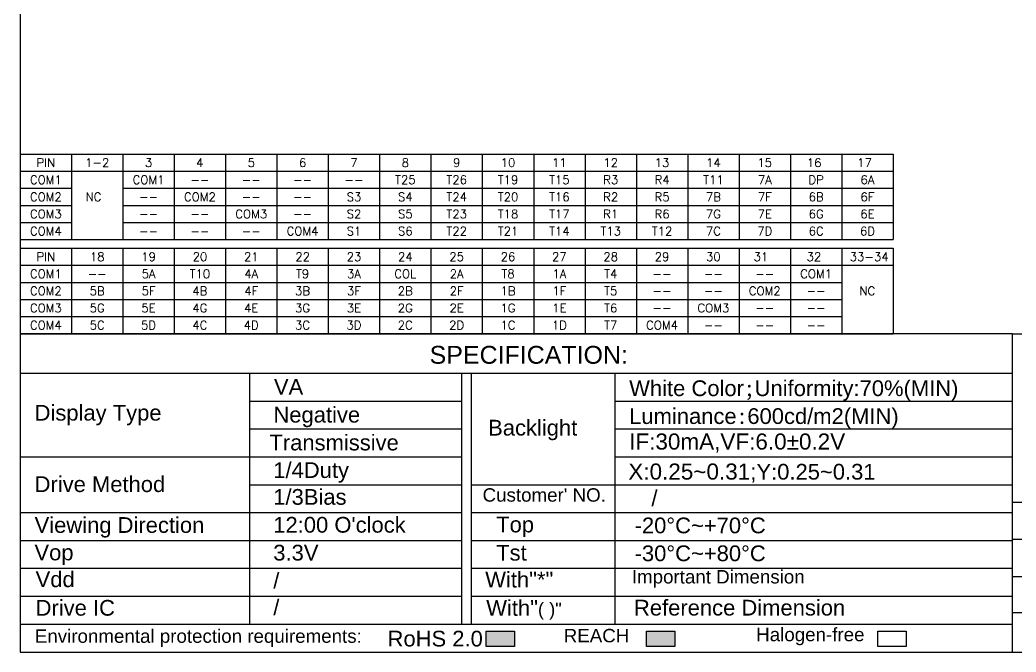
# Model space of a CAD drawing. Header units: millimetres. Extents: x 1946 to 4611, y 2266 to 2855.
# Drawn here: x 2927.3 to 3051.3, y 2598 to 2676.6 of the extents above; entities that cross this region are included whole.
import ezdxf
from ezdxf.enums import TextEntityAlignment as Align

# ---------------------------------------------------------------- set-up
doc = ezdxf.new("R2010")
doc.units = ezdxf.units.MM
doc.layers.add('Dim', color=4, linetype='Continuous')
doc.layers.add('TEXT', color=7, linetype='Continuous', lineweight=30)
doc.styles.add('Arial', font='arial.ttf')
doc.styles.add('SSSoft_Romans', font='Romans')

# ---------------------------------------------------------------- blocks, each defined once
blk = doc.blocks.new('A$C6D9B0F57')
at = {"layer": 'TEXT', "lineweight": 30}
for points in [[(65.25, 3), (65.25, 0.87), (69.22, 0.87), (69.22, 3)], [(87.67, 3), (87.67, 0.87), (91.64, 0.87), (91.64, 3)]]:
    blk.add_hatch(color=256, dxfattribs=at).paths.add_polyline_path(points)
at = {"layer": 'TEXT', "color": 4, "lineweight": 30}
for p, q in [((138.88, 44.59), (0.07, 44.59)), ((138.88, 44.59), (297, 44.59)), ((138.88, 0.07), (138.88, 44.59)), ((0.03, 39.08), (63.16, 39.07)), ((32.19, 3.97), (32.19, 39.08)), ((61.86, 3.97), (61.86, 39.07)), ((63.16, 39.07), (63.16, 3.97)), ((63.16, 39.07), (138.88, 39.07)), ((83.29, 3.86), (83.29, 39.07)), ((32.19, 35.18), (61.86, 35.18)), ((83.29, 35.18), (138.88, 35.18)), ((32.19, 31.28), (61.86, 31.28)), ((83.29, 31.28), (138.88, 31.28)), ((0.03, 27.38), (61.86, 27.38)), ((83.29, 27.38), (138.88, 27.38)), ((32.19, 23.48), (61.86, 23.48)), ((63.16, 23.48), (138.88, 23.48)), ((138.88, 21.05), (297, 21.05)), ((0.03, 19.58), (61.86, 19.58)), ((63.16, 19.58), (138.88, 19.58)), ((0.03, 15.68), (61.86, 15.68)), ((63.16, 15.68), (138.88, 15.68)), ((138.88, 15.87), (194.51, 15.87)), ((0.03, 11.78), (61.86, 11.78)), ((63.16, 11.78), (138.88, 11.78)), ((138.88, 10.65), (194.51, 10.65)), ((0.03, 7.88), (61.86, 7.88)), ((63.16, 7.88), (138.88, 7.88)), ((138.88, 5.58), (264.26, 5.58)), ((0.07, 3.97), (61.86, 3.97)), ((61.86, 3.97), (138.88, 3.97))]:
    blk.add_line(p, q, dxfattribs=at)
blk.add_lwpolyline([(297, 0.07), (297, 210), (0.07, 210), (0.07, 0.07)], close=True, dxfattribs=at)
at = {"layer": 'TEXT', "lineweight": 30}
for points in [[(65.25, 3), (69.22, 3), (69.22, 0.87), (65.25, 0.87)], [(87.67, 3), (91.64, 3), (91.64, 0.87), (87.67, 0.87)], [(120.07, 3), (124.04, 3), (124.04, 0.87), (120.07, 0.87)]]:
    blk.add_lwpolyline(points, close=True, dxfattribs=at)
at = {"layer": 'TEXT', "width": 60.4227, "attachment_point": 1, "style": 'Arial'}
for s, insert, char_height in [('SPECIFICATION:', (57.35, 42.89), 2.5), ('VA', (35.57, 38.27), 2.2), ('White Color{\\fSimSun|b0|i0|c0|p2;;}Uniformity:70%(MIN)', (85.27, 38.07), 2.2), ('Display Type', (2.09, 34.64), 2.2), ('Negative', (35.5, 34.37), 2.2), ('Luminance{\\fSimSun|b0|i0|c0|p2;:}600cd/m2(MIN)', (85.27, 34.17), 2.2), ('Backlight', (65.54, 32.55), 2.2), ('{\\H1.0235x;IF:30mA,VF:6.0%%P0.2V}', (85.27, 30.64), 2.2), ('Transmissive', (34.94, 30.47), 2.2), ('\\A1;1/4Duty    ', (35.48, 26.62), 2.2), ('{\\H1.0235x;X:0.25~0.31;}Y:0.25~0.31', (85.15, 26.44), 2.2), ('Drive Method', (2.09, 24.65), 2.2), ('\\A1;1/3Bias    ', (35.48, 22.87), 2.2), ("{\\H0.85294x;Customer' NO.}", (64.76, 22.98), 2.2), ('/', (88.38, 22.69), 2.2), ('Viewing Direction', (2.09, 18.94), 2.2), ("\\A1;12:00 O'clock    ", (35.48, 18.97), 2.2), ('Top', (66.66, 19.01), 2.2), ('-20%%DC~+70%%DC', (86.03, 18.88), 2.2), ('Vop', (2.07, 15.1), 2.2), ('\\A1;3.3V    ', (35.48, 15.07), 2.2), ('Tst', (66.66, 15.06), 2.2), ('-30%%DC~+80%%DC', (86.03, 14.98), 2.2), ('Vdd', (2.23, 11.35), 2.2), ('\\A1;/ ', (35.48, 11.17), 2.2), ('With"*"', (65.13, 11.3), 2.2), ('{\\H0.85294x;Important Dimension}  ', (85.64, 11.54), 2.2), ('Drive IC', (2.23, 7.36), 2.2), ('\\A1;/', (35.48, 7.43), 2.2), ('With"{\\H0.83333x;( )"}', (65.27, 7.34), 2.2), ('Reference Dimension', (85.94, 7.38), 2.2), ('{\\H0.85294x;Environmental protection requirements:} ', (2.12, 3.24), 2.2), ('RoHS 2.0', (51.47, 3.05), 2.2), ('{\\H0.85294x;REACH} ', (76.11, 3.31), 2.2), ('{\\H0.85294x;Halogen-free} ', (103.04, 3.46), 2.2)]:
    blk.add_mtext(s, dxfattribs=dict(at, insert=insert, char_height=char_height))

msp = doc.modelspace()

# ---------------------------------------------------------------- linework, layer by layer
at = {"layer": 'Dim'}
for p, q in [((2927.36611, 2659.95348), (3036.0084, 2659.95348)), ((2927.36611, 2659.95348), (2927.36611, 2649.31386)), ((2933.75683, 2659.95348), (2933.75683, 2649.31386)), ((2940.14756, 2659.95348), (2940.14756, 2649.31386)), ((2946.53828, 2659.95348), (2946.53828, 2649.31386)), ((2952.929, 2659.95348), (2952.929, 2649.31386)), ((2959.31973, 2659.95348), (2959.31973, 2649.31386)), ((2965.71045, 2659.95348), (2965.71045, 2649.31386)), ((2972.10117, 2659.95348), (2972.10117, 2649.31386)), ((2978.4919, 2659.95348), (2978.4919, 2649.31386)), ((2984.88262, 2659.95348), (2984.88262, 2649.31386)), ((2991.27334, 2659.95348), (2991.27334, 2649.31386)), ((2997.66406, 2659.95348), (2997.66406, 2649.31386)), ((3004.05479, 2659.95348), (3004.05479, 2649.31386)), ((3010.44551, 2659.95348), (3010.44551, 2649.31386)), ((3016.83623, 2659.95348), (3016.83623, 2649.31386)), ((3023.22696, 2659.95348), (3023.22696, 2649.31386)), ((3029.61768, 2659.95348), (3029.61768, 2649.31386)), ((3036.0084, 2659.95348), (3036.0084, 2649.31386)), ((2927.36611, 2657.82555), (3036.0084, 2657.82555)), ((2927.36611, 2655.69763), (2933.75683, 2655.69763)), ((2940.14756, 2655.69763), (3036.0084, 2655.69763)), ((2927.36611, 2653.56971), (2933.75683, 2653.56971)), ((2940.14756, 2653.56971), (3036.0084, 2653.56971)), ((2927.36611, 2651.44179), (2933.75683, 2651.44179)), ((2940.14756, 2651.44179), (3036.0084, 2651.44179)), ((2927.36611, 2649.31386), (3036.0084, 2649.31386)), ((2927.36611, 2648.2499), (3036.0084, 2648.2499)), ((2927.36611, 2648.2499), (2927.36611, 2637.61029)), ((2933.75683, 2648.2499), (2933.75683, 2637.61029)), ((2940.14756, 2648.2499), (2940.14756, 2637.61029)), ((2946.53828, 2648.2499), (2946.53828, 2637.61029)), ((2952.929, 2648.2499), (2952.929, 2637.61029)), ((2959.31973, 2648.2499), (2959.31973, 2637.61029)), ((2965.71045, 2648.2499), (2965.71045, 2637.61029)), ((2972.10117, 2648.2499), (2972.10117, 2637.61029)), ((2978.4919, 2648.2499), (2978.4919, 2637.61029)), ((2984.88262, 2648.2499), (2984.88262, 2637.61029)), ((2991.27334, 2648.2499), (2991.27334, 2637.61029)), ((2997.66406, 2648.2499), (2997.66406, 2637.61029)), ((3004.05479, 2648.2499), (3004.05479, 2637.61029)), ((3010.44551, 2648.2499), (3010.44551, 2637.61029)), ((3016.83623, 2648.2499), (3016.83623, 2637.61029)), ((3023.22696, 2648.2499), (3023.22696, 2637.61029)), ((3029.61768, 2648.2499), (3029.61768, 2637.61029)), ((3036.0084, 2648.2499), (3036.0084, 2637.61029)), ((2927.36611, 2646.12198), (3036.0084, 2646.12198)), ((2927.36611, 2643.99406), (3029.61768, 2643.99406)), ((2927.36611, 2641.86614), (3029.61768, 2641.86614)), ((2927.36611, 2639.73821), (3029.61768, 2639.73821)), ((2927.36611, 2637.61029), (3036.0084, 2637.61029))]:
    msp.add_line(p, q, dxfattribs=at)

# ---------------------------------------------------------------- block references
at = {"layer": 'TEXT', "lineweight": 9, "xscale": 0.8895743999999012, "yscale": 0.8895743999999012, "zscale": 0.8895743999999012}
msp.add_blockref('A$C6D9B0F57', (2927.30526, 2597.9402), dxfattribs=at)

# ---------------------------------------------------------------- texts
at = {"layer": 'Dim', "style": 'SSSoft_Romans'}
for s, height, p in [('PIN', 1.063961, (2930.56147, 2658.88951)), ('1-2', 1.063961, (2936.96434, 2658.88951)), ('3', 1.06396, (2943.34292, 2658.88951)), ('4', 1.06396, (2949.73364, 2658.88951)), ('5', 1.06396, (2956.12436, 2658.88951)), ('6', 1.06396, (2962.51509, 2658.88951)), ('7', 1.06396, (2968.90581, 2658.88951)), ('8', 1.06396, (2975.29653, 2658.88951)), ('9', 1.06396, (2981.68726, 2658.88951)), ('10', 1.063961, (2988.07798, 2658.88951)), ('11', 1.063961, (2994.4687, 2658.88951)), ('12', 1.063961, (3000.85943, 2658.88951)), ('13', 1.063961, (3007.25015, 2658.88951)), ('14', 1.063961, (3013.64087, 2658.88951)), ('15', 1.063961, (3020.0316, 2658.88951)), ('16', 1.063961, (3026.17888, 2658.88951)), ('17', 1.063961, (3032.4583, 2658.88951)), ('COM1', 1.063961, (2930.56147, 2656.76159)), ('COM1', 1.063961, (2943.34292, 2656.76159)), ('T25', 1.063961, (2975.29653, 2656.76159)), ('T26', 1.063961, (2981.68726, 2656.76159)), ('T19', 1.063961, (2988.07798, 2656.76159)), ('T15', 1.063961, (2994.4687, 2656.76159)), ('R3', 1.063961, (3000.85943, 2656.76159)), ('R4', 1.063961, (3007.25015, 2656.76159)), ('T11', 1.063961, (3013.64087, 2656.76159)), ('7A', 1.063961, (3020.0316, 2656.76159)), ('DP', 1.063961, (3026.42232, 2656.76159)), ('6A', 1.063961, (3032.81304, 2656.76159)), ('--', 1.063961, (2949.73364, 2656.76159)), ('--', 1.063961, (2956.12436, 2656.76159)), ('--', 1.063961, (2962.51509, 2656.76159)), ('--', 1.063961, (2968.90581, 2656.76159)), ('COM2', 1.063961, (2930.56147, 2654.63367)), ('NC', 1.063961, (2936.50049, 2654.63367)), ('--', 1.063961, (2943.34292, 2654.63367)), ('COM2', 1.063961, (2949.73364, 2654.63367)), ('--', 1.063961, (2956.12436, 2654.63367)), ('--', 1.063961, (2962.51509, 2654.63367)), ('S3', 1.063961, (2968.90581, 2654.63367)), ('S4', 1.063961, (2975.29653, 2654.63367)), ('T24', 1.063961, (2981.68726, 2654.63367)), ('T20', 1.063961, (2988.07798, 2654.63367)), ('T16', 1.063961, (2994.4687, 2654.63367)), ('R2', 1.063961, (3000.85943, 2654.63367)), ('R5', 1.063961, (3007.25015, 2654.63367)), ('7B', 1.063961, (3013.64087, 2654.63367)), ('7F', 1.063961, (3020.0316, 2654.63367)), ('6B', 1.063961, (3026.42232, 2654.63367)), ('6F', 1.063961, (3032.81304, 2654.63367)), ('COM3', 1.063961, (2930.56147, 2652.50575)), ('COM3', 1.063961, (2956.12436, 2652.50575)), ('S2', 1.063961, (2968.90581, 2652.50575)), ('S5', 1.063961, (2975.29653, 2652.50575)), ('T23', 1.063961, (2981.68726, 2652.50575)), ('T18', 1.063961, (2988.07798, 2652.50575)), ('T17', 1.063961, (2994.4687, 2652.50575)), ('R1', 1.063961, (3000.85943, 2652.50575)), ('R6', 1.063961, (3007.25015, 2652.50575)), ('7G', 1.063961, (3013.64087, 2652.50575)), ('7E', 1.063961, (3020.0316, 2652.50575)), ('6G', 1.063961, (3026.42232, 2652.50575)), ('6E', 1.063961, (3032.81304, 2652.50575)), ('--', 1.063961, (2943.34292, 2652.50575)), ('--', 1.063961, (2949.73364, 2652.50575)), ('--', 1.063961, (2962.51509, 2652.50575)), ('COM4', 1.063961, (2930.56147, 2650.37783)), ('COM4', 1.063961, (2962.51509, 2650.37783)), ('S1', 1.063961, (2968.90581, 2650.37783)), ('S6', 1.063961, (2975.29653, 2650.37783)), ('T22', 1.063961, (2981.68726, 2650.37783)), ('T21', 1.063961, (2988.07798, 2650.37783)), ('T14', 1.063961, (2994.4687, 2650.37783)), ('T13', 1.063961, (3000.85943, 2650.37783)), ('T12', 1.063961, (3007.25015, 2650.37783)), ('7C', 1.063961, (3013.64087, 2650.37783)), ('7D', 1.063961, (3020.0316, 2650.37783)), ('6C', 1.063961, (3026.42232, 2650.37783)), ('6D', 1.063961, (3032.81304, 2650.37783)), ('--', 1.063961, (2943.34292, 2650.37783)), ('--', 1.063961, (2949.73364, 2650.37783)), ('--', 1.063961, (2956.12436, 2650.37783)), ('PIN', 1.063961, (2930.56147, 2647.18594)), ('18', 1.063961, (2936.95219, 2647.18594)), ('19', 1.063961, (2943.34292, 2647.18594)), ('20', 1.063961, (2949.73364, 2647.18594)), ('21', 1.063961, (2956.12436, 2647.18594)), ('22', 1.063961, (2962.51509, 2647.18594)), ('23', 1.063961, (2968.90581, 2647.18594)), ('24', 1.063961, (2975.29653, 2647.18594)), ('25', 1.063961, (2981.68726, 2647.18594)), ('26', 1.063961, (2988.07798, 2647.18594)), ('27', 1.063961, (2994.4687, 2647.18594)), ('28', 1.063961, (3000.85943, 2647.18594)), ('29', 1.063961, (3007.25015, 2647.18594)), ('30', 1.063961, (3013.64087, 2647.18594)), ('31', 1.063961, (3019.54954, 2647.18594)), ('32', 1.063961, (3026.14643, 2647.18594)), ('33-34', 1.063961, (3033.02762, 2647.18594)), ('COM1', 1.063961, (2930.56147, 2645.05802)), ('5A', 1.063961, (2943.34292, 2645.05802)), ('T10', 1.063961, (2949.73364, 2645.05802)), ('4A', 1.063961, (2956.12436, 2645.05802)), ('T9', 1.063961, (2962.51509, 2645.05802)), ('3A', 1.063961, (2968.90581, 2645.05802)), ('COL', 1.063961, (2975.29653, 2645.05802)), ('2A', 1.063961, (2981.68726, 2645.05802)), ('T8', 1.063961, (2988.07798, 2645.05802)), ('1A', 1.063961, (2994.4687, 2645.05802)), ('T4', 1.063961, (3000.85943, 2645.05802)), ('COM1', 1.063961, (3026.42232, 2645.05802)), ('--', 1.063961, (2936.95219, 2645.05802)), ('--', 1.063961, (3007.25015, 2645.05802)), ('--', 1.063961, (3013.64087, 2645.05802)), ('--', 1.063961, (3020.0316, 2645.05802)), ('COM2', 1.063961, (2930.56147, 2642.9301)), ('5B', 1.063961, (2936.95219, 2642.9301)), ('5F', 1.063961, (2943.34292, 2642.9301)), ('4B', 1.063961, (2949.73364, 2642.9301)), ('4F', 1.063961, (2956.12436, 2642.9301)), ('3B', 1.063961, (2962.51509, 2642.9301)), ('3F', 1.063961, (2968.90581, 2642.9301)), ('2B', 1.063961, (2975.29653, 2642.9301)), ('2F', 1.063961, (2981.68726, 2642.9301)), ('1B', 1.063961, (2988.07798, 2642.9301)), ('1F', 1.063961, (2994.4687, 2642.9301)), ('T5', 1.063961, (3000.85943, 2642.9301)), ('COM2', 1.063961, (3020.0316, 2642.9301)), ('NC', 1.063961, (3032.79689, 2642.9301)), ('--', 1.063961, (3007.25015, 2642.9301)), ('--', 1.063961, (3013.64087, 2642.9301)), ('--', 1.063961, (3026.42232, 2642.9301)), ('COM3', 1.063961, (2930.56147, 2640.80218)), ('5G', 1.063961, (2936.95219, 2640.80218)), ('5E', 1.063961, (2943.34292, 2640.80218)), ('4G', 1.063961, (2949.73364, 2640.80218)), ('4E', 1.063961, (2956.12436, 2640.80218)), ('3G', 1.063961, (2962.51509, 2640.80218)), ('3E', 1.063961, (2968.90581, 2640.80218)), ('2G', 1.063961, (2975.29653, 2640.80218)), ('2E', 1.063961, (2981.68726, 2640.80218)), ('1G', 1.063961, (2988.07798, 2640.80218)), ('1E', 1.063961, (2994.4687, 2640.80218)), ('T6', 1.063961, (3000.85943, 2640.80218)), ('--', 1.063961, (3007.25015, 2640.80218)), ('COM3', 1.063961, (3013.64087, 2640.80218)), ('--', 1.063961, (3020.0316, 2640.80218)), ('--', 1.063961, (3026.42232, 2640.80218)), ('COM4', 1.063961, (2930.56147, 2638.67425)), ('5C', 1.063961, (2936.95219, 2638.67425)), ('5D', 1.063961, (2943.34292, 2638.67425)), ('4C', 1.063961, (2949.73364, 2638.67425)), ('4D', 1.063961, (2956.12436, 2638.67425)), ('3C', 1.063961, (2962.51509, 2638.67425)), ('3D', 1.063961, (2968.90581, 2638.67425)), ('2C', 1.063961, (2975.29653, 2638.67425)), ('2D', 1.063961, (2981.68726, 2638.67425)), ('1C', 1.063961, (2988.07798, 2638.67425)), ('1D', 1.063961, (2994.4687, 2638.67425)), ('T7', 1.063961, (3000.85943, 2638.67425)), ('COM4', 1.063961, (3007.25015, 2638.67425)), ('--', 1.063961, (3013.64087, 2638.67425)), ('--', 1.063961, (3020.0316, 2638.67425)), ('--', 1.063961, (3026.42232, 2638.67425))]:
    msp.add_text(s, height=height, dxfattribs=at).set_placement(p, align=Align.MIDDLE)

doc.saveas('drawing.dxf')
